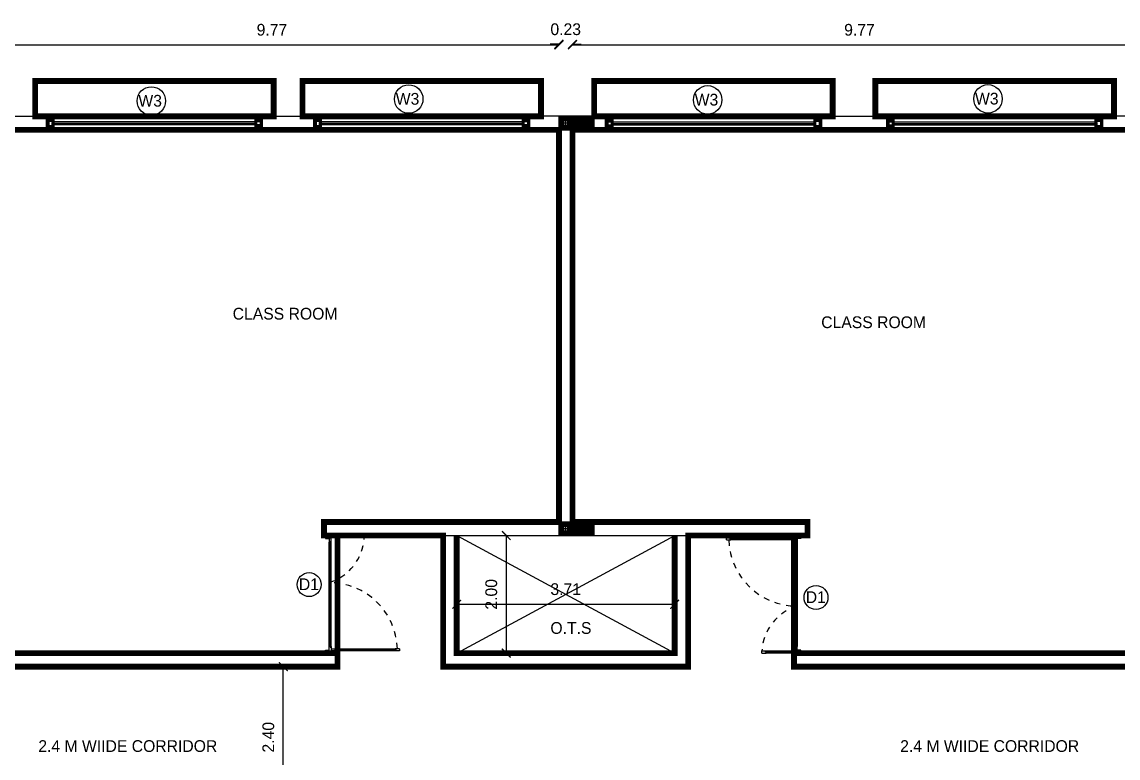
# Model space of a CAD drawing. Header units: metres. Extents: x 6101839 to 6102590, y -6659932 to -6659648.
# Drawn here: x 6102071.99 to 6102090.64, y -6659699.46 to -6659686.95 of the extents above; entities that cross this region are included whole.
import ezdxf

# ---------------------------------------------------------------- set-up
doc = ezdxf.new("R2010")
doc.units = ezdxf.units.M
doc.header["$LTSCALE"] = 500
doc.header["$MEASUREMENT"] = 0
doc.linetypes.add('DASHED2', pattern=[0.375, 0.25, -0.125])
doc.linetypes.add('HIDDEN', pattern=[0.375, 0.25, -0.125])
doc.layers.get('0').update_dxf_attribs({"linetype": 'CONTINUOUS'})
doc.layers.get('Defpoints').update_dxf_attribs({"linetype": 'CONTINUOUS'})
for name, color, linetype in [('above', 250, 'DASHED2'), ('Bldg', 44, 'CONTINUOUS'), ('BLK_1_FLR_0_CARPET_AREA', 10, 'CONTINUOUS'), ('BLK_1_FLR_0_CHAJJA', 6, 'CONTINUOUS'), ('COL', 2, 'CONTINUOUS'), ('DIM', 205, 'CONTINUOUS'), ('DOORTEXT', 13, 'CONTINUOUS'), ('ED', 30, 'CONTINUOUS'), ('FURN1', 252, 'CONTINUOUS'), ('FURNITURE', 252, 'CONTINUOUS'), ('FURNITURES', 252, 'CONTINUOUS'), ('HATCH', 15, 'CONTINUOUS'), ('railing', 14, 'CONTINUOUS'), ('TEXT', 4, 'CONTINUOUS'), ('W-SCH', 205, 'CONTINUOUS'), ('wall', 125, 'CONTINUOUS'), ('wall1', 125, 'CONTINUOUS'), ('WINDOWS', 252, 'CONTINUOUS')]:
    doc.layers.add(name, color=color, linetype=linetype)
doc.styles.add('RM', font='GOTHIC.TTF')
doc.styles.add('S2', font='GOTHIC.TTF')
doc.styles.add('USA TEXT', font='GOTHIC.TTF')
doc.dimstyles.new('1-100-ED', dxfattribs={"dimtxt": 0.2, "dimasz": 0.15, "dimexe": 0.18, "dimexo": 0.0625, "dimgap": 0.15, "dimtad": 1, "dimzin": 0, "dimdsep": 46, "dimtxsty": 'USA TEXT', "dimblk": 'ARCHTICK', "dimcen": 0.1, "dimse1": 1, "dimse2": 1, "dimclrd": 256, "dimclrt": 256, "dimadec": 0, "dimazin": 0, "dimtfac": 1, "dimtofl": 0, "dimtmove": 0, "dimatfit": 3, "dimldrblk": 'ARCHTICK', "dimfxl": 0.18, "dimtolj": 1, "dimtzin": 0, "dimarcsym": 0})

# ---------------------------------------------------------------- blocks, each defined once
blk = doc.blocks.new('NEWCOL')
at = {"layer": 'HATCH'}
h = blk.add_hatch(dxfattribs=at)
h.set_pattern_fill('ANSI31', color=256, scale=3, angle=270, style=0)
h.set_pattern_definition([(315, (-629970.925706138, -258732.0878365731), (6.735192090801866, 6.735192090801863), [])])
h.paths.add_polyline_path([(0, 115), (-115, 115), (-115, 0), (-37.5, 0), (-37.49999999988359, 37.50000000002911), (0, 37.4999999999709)])
h.paths.add_polyline_path([(115, 115.0000000000291), (0, 115), (1.164153e-10, 37.50000000002911), (37.5, 37.4999999999709), (37.5, 0), (115, 0)])
h.paths.add_polyline_path([(115, 0), (37.5, 0), (37.50000000011642, -37.4999999999709), (0, -37.4999999999709), (1.164153e-10, -484.9999999999708), (115, -485)])
h.paths.add_polyline_path([(0, -37.5), (-37.49999999988359, -37.4999999999709), (-37.5, 0), (-115, 0), (-115, -485), (0, -485)])
at = {"layer": 'COL'}
for p, q in [((-115, 0), (115, 0)), ((0, -485), (0, 115))]:
    blk.add_line(p, q, dxfattribs=at)
for points in [[(-115, -485), (115, -485), (115, 115), (-115, 115)], [(-37.5, -37.5), (37.5, -37.5), (37.5, 37.5), (-37.5, 37.5)]]:
    blk.add_lwpolyline(points, close=True, dxfattribs=at)
blk = doc.blocks.new('A$C607F0CF8')
at = {"layer": 'FURNITURES', "color": 233}
for p, q in [((-37.46909725572914, -279.9614495104179), (-37.4675053562969, -342.4120674710721)), ((-37.4675053562969, -342.4120674710721), (-21.85485086496919, -342.4116694964468)), ((-21.85516924597323, -329.9215459041299), (-15.61010744981468, -329.9213867140934)), ((-21.85485086496919, -342.4116694964468), (-21.85516924597323, -329.9215459041299)), ((-15.60978906974196, -342.4115103064105), (-15.61010744981468, -329.9213867140934)), ((-15.60978906974196, -342.4115103064105), (0.0028654206544161, -342.4111123308539)), ((0.0028654206544161, -342.4111123308539), (0.0009551402181387, -267.470370778814)), ((-37.4273532256484, -2117.587295770645), (-21.8146987343207, -2117.58689779602)), ((-37.42576132528486, -2180.037913731299), (-37.4273532256484, -2117.587295770645)), ((-21.8146987343207, -2117.58689779602), (-21.81438035517931, -2130.077021387406)), ((-21.81438035517931, -2130.077021388337), (-15.56931855902076, -2130.07686219737)), ((-15.56963693816214, -2117.586738605984), (0.0430175513029099, -2117.586340630427)), ((-15.56963693816214, -2117.586738605984), (-15.56931855902076, -2130.07686219737)), ((0.0430175513029099, -2117.586340630427), (0.0449278308078647, -2192.527082183398))]:
    blk.add_line(p, q, dxfattribs=at)
at = {"layer": 'FURNITURES', "color": 250}
for p, q in [((-37.4273532256484, -2117.587295770645), (-37.4675053562969, -342.4120674710721)), ((-21.8146987343207, -2117.58689779602), (-21.85516924597323, -329.9215459041299)), ((-15.56963693816214, -2117.586738605984), (-15.61010744981468, -329.9213867140934)), ((0.0430175513029099, -2117.586340630427), (0.0028654206544161, -342.4111123308539))]:
    blk.add_line(p, q, dxfattribs=at)
at = {"layer": 'FURNITURES', "color": 250, "linetype": 'HIDDEN', "ltscale": 0.5}
for centre, radius, start, end in [((-284.8727277265862, -219.4228635821492), 847.0418478644448, 286.983489556694, 356.7491837130908), ((-37.42544294986874, -2192.528037321754), 1163.003696595019, 1.847770814143563, 90.0014604865433)]:
    blk.add_arc(centre, radius, start, end, dxfattribs=at)
at = {"layer": 'wall', "color": 7}
for p, q in [((-37.46941563580185, -267.4713259181008), (0.0009551402181387, -267.470370778814)), ((-37.46941563580185, -267.4713259181008), (-37.46909725572914, -279.9614495104179)), ((0, -230.000000002794), (74.94074155297132, -229.9980897223576)), ((0, -230.000000002794), (0.0009551392868161, -267.470370778814)), ((74.94169669318944, -267.4684604983777), (0.0009551402181387, -267.470370778814)), ((74.94113952759653, -245.6107442136854), (62.45101593527943, -245.6110625928268)), ((62.45101593527943, -245.6110625928268), (62.45117512531578, -251.856124388054)), ((74.94129871763289, -251.855806009844), (62.45117512531578, -251.856124388054)), ((74.94074155297132, -229.9980897223576), (486.2895825887099, -229.9876042185351)), ((74.94074155297132, -229.9980897223576), (74.94113952759653, -245.6107442136854)), ((74.94113952759653, -245.6107442136854), (498.7801041556522, -245.5999403288588)), ((74.94129871763289, -251.855806009844), (498.7802633456886, -251.8450021250174)), ((74.94129871763289, -251.855806009844), (74.94169669318944, -267.4684604983777)), ((486.2905377289279, -267.4579749945551), (74.94169669318944, -267.4684604983777)), ((560.8051584009081, -229.985704776831), (486.2895825887099, -229.9876042185351)), ((486.2895825887099, -229.9876042185351), (486.2899805633351, -245.6002587089315)), ((486.2899805633351, -245.6002587089315), (498.7801041565835, -245.5999403288588)), ((486.2901397533715, -251.8453205050901), (498.7802633456886, -251.8450021250174)), ((486.2901397533715, -251.8453205050901), (486.2905377289279, -267.4579749945551)), ((560.8061135411261, -267.456075552851), (486.2905377289279, -267.4579749945551)), ((498.7801041565835, -245.5999403288588), (498.7802633456886, -251.8450021250174)), ((560.8051584009081, -229.985704776831), (560.8061135411261, -267.456075552851)), ((-37.42544294521213, -2192.528037323617), (-37.42576132528486, -2180.037913731299)), ((-37.42544294521213, -2192.528037323617), (0.0449278308078647, -2192.527082183398)), ((0.043972690589726, -2155.056711407378), (74.98471424356103, -2155.054801126942)), ((0.043972690589726, -2155.056711407378), (0.0449278308078647, -2192.527082183398)), ((74.98566938377915, -2192.525171902962), (0.0449278308078647, -2192.527082183398)), ((74.98511221911757, -2170.667455617339), (62.49498862680048, -2170.667773997411)), ((62.49498862680048, -2170.667773997411), (62.49514781683683, -2176.912835792638)), ((74.98527140822257, -2176.912517413497), (62.49514781683683, -2176.912835792638)), ((74.98471424356103, -2155.054801126942), (1087.503148864023, -2155.028991485946)), ((74.98471424356103, -2155.054801126942), (74.98511221911757, -2170.667455617339)), ((74.98511221911757, -2170.667455617339), (1099.993670431897, -2170.641327596269)), ((74.98527140822257, -2176.912517413497), (1099.993829621002, -2176.886389392428)), ((74.98527140822257, -2176.912517413497), (74.98566938377915, -2192.525171902962)), ((1087.504104004241, -2192.499362261966), (74.98566938377915, -2192.525171902962)), ((1162.443890416994, -2155.027081206441), (1087.503148864023, -2155.028991485946)), ((1087.503148864023, -2155.028991485946), (1087.50354683958, -2170.641645977274)), ((1087.50354683958, -2170.641645977274), (1099.993670431897, -2170.641327596269)), ((1087.503706028685, -2176.886707772501), (1099.993829621933, -2176.886389392428)), ((1087.503706028685, -2176.886707772501), (1087.504104004241, -2192.499362261966)), ((1162.444845556281, -2192.497451982461), (1087.504104004241, -2192.499362261966)), ((1099.993670431897, -2170.641327596269), (1099.993829621933, -2176.886389392428)), ((1162.443890416994, -2155.027081206441), (1162.444845556281, -2192.497451982461))]:
    blk.add_line(p, q, dxfattribs=at)
for points in [[(0.0009551402181387, -267.470370778814), (0, -230.0000000018627), (-99.92098873667419, -230.0025470424444), (-99.91971521638331, -279.9630414107814), (-37.46909725572914, -279.9614495104179)], [(0.0449278308078647, -2192.527082183398), (0.0458829710260034, -2229.997452959418), (-99.87510576564821, -2230), (-99.87637928593905, -2180.039505631663), (-37.42576132528486, -2180.037913731299)]]:
    blk.add_lwpolyline(points, dxfattribs=at)
blk = doc.blocks.new('_ArchTick')
at = {"color": 0, "linetype": 'ByBlock', "const_width": 0.15}
blk.add_lwpolyline([(-0.5, -0.5), (0.5, 0.5)], dxfattribs=at)
blk = doc.blocks.new('*D749')
at = {"layer": 'Defpoints', "color": 0, "transparency": 16777216}
for p in [(6102075.993131865, -6659697.909456065), (6102076.434631904, -6659697.909456065), (6102076.042131867, -6659700.309456065)]:
    blk.add_point(p, dxfattribs=at)
at = {"layer": 'ED', "lineweight": -2, "transparency": 16777216}
blk.add_line((6102076.434631904, -6659700.309456065), (6102076.434631904, -6659697.909456065), dxfattribs=at)
at = {"layer": 'ED', "lineweight": -2, "transparency": 16777216, "xscale": 0.15, "yscale": 0.15, "zscale": 0.15}
for p, rotation in [((6102076.434631904, -6659697.909456065), 90), ((6102076.434631904, -6659700.309456065), 270)]:
    blk.add_blockref('_ArchTick', p, dxfattribs=dict(at, rotation=rotation))
at = {"layer": 'ED', "transparency": 16777216, "insert": (6102076.17960131, -6659699.109456064), "char_height": 0.2, "attachment_point": 5, "rotation": 90, "style": 'USA TEXT'}
blk.add_mtext('\\A1;2.40', dxfattribs=at)
blk = doc.blocks.new('*D819')
at = {"layer": 'Defpoints', "color": 0, "transparency": 16777216}
for p in [(6102081.125767162, -6659687.334967848), (6102071.355708286, -6659689.012967974), (6102081.125767162, -6659689.623467845)]:
    blk.add_point(p, dxfattribs=at)
at = {"layer": 'ED', "lineweight": -2, "transparency": 16777216}
blk.add_line((6102071.355708286, -6659687.334967848), (6102081.125767162, -6659687.334967848), dxfattribs=at)
at = {"layer": 'ED', "lineweight": -2, "transparency": 16777216, "xscale": 0.15, "yscale": 0.15, "zscale": 0.15, "rotation": 180}
blk.add_blockref('_ArchTick', (6102071.355708286, -6659687.334967848), dxfattribs=at)
at = {"layer": 'ED', "lineweight": -2, "transparency": 16777216, "xscale": 0.15, "yscale": 0.15, "zscale": 0.15}
blk.add_blockref('_ArchTick', (6102081.125767162, -6659687.334967848), dxfattribs=at)
at = {"layer": 'ED', "transparency": 16777216, "insert": (6102076.240737724, -6659687.079937257), "char_height": 0.2, "attachment_point": 5, "style": 'USA TEXT'}
blk.add_mtext('\\A1;9.77', dxfattribs=at)
blk = doc.blocks.new('*D820')
at = {"layer": 'Defpoints', "color": 0, "transparency": 16777216}
for p in [(6102081.355752955, -6659687.325599459), (6102081.125767162, -6659689.623467845), (6102081.355752955, -6659689.830467846)]:
    blk.add_point(p, dxfattribs=at)
at = {"layer": 'ED', "lineweight": -2, "transparency": 16777216}
for p, q in [((6102081.125767162, -6659687.325599459), (6102080.975767162, -6659687.325599459)), ((6102081.355752955, -6659687.325599459), (6102081.505752956, -6659687.325599459))]:
    blk.add_line(p, q, dxfattribs=at)
at = {"layer": 'ED', "lineweight": -2, "transparency": 16777216, "xscale": 0.15, "yscale": 0.15, "zscale": 0.15}
blk.add_blockref('_ArchTick', (6102081.125767162, -6659687.325599459), dxfattribs=at)
at = {"layer": 'ED', "lineweight": -2, "transparency": 16777216, "xscale": 0.15, "yscale": 0.15, "zscale": 0.15, "rotation": 180}
blk.add_blockref('_ArchTick', (6102081.355752955, -6659687.325599459), dxfattribs=at)
at = {"layer": 'ED', "transparency": 16777216, "insert": (6102081.240760058, -6659687.070568868), "char_height": 0.2, "attachment_point": 5, "style": 'USA TEXT'}
blk.add_mtext('\\A1;0.23', dxfattribs=at)
blk = doc.blocks.new('*D821')
at = {"layer": 'Defpoints', "color": 0, "transparency": 16777216}
for p in [(6102091.125781517, -6659687.334967848), (6102091.125781517, -6659689.318467616), (6102081.355752955, -6659689.830467846)]:
    blk.add_point(p, dxfattribs=at)
at = {"layer": 'ED', "lineweight": -2, "transparency": 16777216}
blk.add_line((6102081.355752955, -6659687.334967848), (6102091.125781517, -6659687.334967848), dxfattribs=at)
at = {"layer": 'ED', "lineweight": -2, "transparency": 16777216, "xscale": 0.15, "yscale": 0.15, "zscale": 0.15, "rotation": 180}
blk.add_blockref('_ArchTick', (6102081.355752955, -6659687.334967848), dxfattribs=at)
at = {"layer": 'ED', "lineweight": -2, "transparency": 16777216, "xscale": 0.15, "yscale": 0.15, "zscale": 0.15}
blk.add_blockref('_ArchTick', (6102091.125781517, -6659687.334967848), dxfattribs=at)
at = {"layer": 'ED', "transparency": 16777216, "insert": (6102086.240767237, -6659687.079937257), "char_height": 0.2, "attachment_point": 5, "style": 'USA TEXT'}
blk.add_mtext('\\A1;9.77', dxfattribs=at)
blk = doc.blocks.new('*D842')
at = {"layer": 'Defpoints', "color": 0, "transparency": 16777216}
for p in [(6102083.095767163, -6659696.847467846), (6102079.385752955, -6659697.679456063), (6102083.095767163, -6659697.679456063)]:
    blk.add_point(p, dxfattribs=at)
at = {"layer": 'ED', "lineweight": -2, "transparency": 16777216}
blk.add_line((6102079.385752955, -6659696.847467846), (6102083.095767163, -6659696.847467846), dxfattribs=at)
at = {"layer": 'ED', "lineweight": -2, "transparency": 16777216, "xscale": 0.15, "yscale": 0.15, "zscale": 0.15, "rotation": 180}
blk.add_blockref('_ArchTick', (6102079.385752955, -6659696.847467846), dxfattribs=at)
at = {"layer": 'ED', "lineweight": -2, "transparency": 16777216, "xscale": 0.15, "yscale": 0.15, "zscale": 0.15}
blk.add_blockref('_ArchTick', (6102083.095767163, -6659696.847467846), dxfattribs=at)
at = {"layer": 'ED', "transparency": 16777216, "insert": (6102081.240760059, -6659696.592437255), "char_height": 0.2, "attachment_point": 5, "style": 'USA TEXT'}
blk.add_mtext('\\A1;3.71', dxfattribs=at)
blk = doc.blocks.new('*D843')
at = {"layer": 'Defpoints', "color": 0, "transparency": 16777216}
for p in [(6102079.385752957, -6659695.679456066), (6102079.385752957, -6659697.679456066), (6102080.229131906, -6659697.679456066)]:
    blk.add_point(p, dxfattribs=at)
at = {"layer": 'ED', "lineweight": -2, "transparency": 16777216}
blk.add_line((6102080.229131906, -6659695.679456066), (6102080.229131906, -6659697.679456066), dxfattribs=at)
at = {"layer": 'ED', "lineweight": -2, "transparency": 16777216, "xscale": 0.15, "yscale": 0.15, "zscale": 0.15}
for p, rotation in [((6102080.229131906, -6659695.679456066), 90), ((6102080.229131906, -6659697.679456066), 270)]:
    blk.add_blockref('_ArchTick', p, dxfattribs=dict(at, rotation=rotation))
at = {"layer": 'ED', "transparency": 16777216, "insert": (6102079.974101312, -6659696.679456065), "char_height": 0.2, "attachment_point": 5, "rotation": 90, "style": 'USA TEXT'}
blk.add_mtext('\\A1;2.00', dxfattribs=at)

msp = doc.modelspace()

# ---------------------------------------------------------------- linework, layer by layer
at = {"layer": 'above', "const_width": 0.1}
for points in [[(6102072.210772946, -6659688.549488007), (6102072.210772946, -6659687.949488007), (6102076.270788037, -6659687.949488007), (6102076.270772948, -6659688.549386382)], [(6102076.760787485, -6659688.549339208), (6102076.760787485, -6659687.949339207), (6102080.820802578, -6659687.949339207), (6102080.820787488, -6659688.549237583)], [(6102081.725737366, -6659688.549450277), (6102081.725737366, -6659687.949450276), (6102085.785752458, -6659687.949450276), (6102085.785737367, -6659688.549348651)], [(6102086.510752949, -6659688.549488007), (6102086.510752949, -6659687.949488007), (6102090.570768042, -6659687.949488007), (6102090.57075295, -6659688.549386382)]]:
    msp.add_lwpolyline(points, dxfattribs=at)
at = {"layer": 'Bldg', "linetype": 'ByBlock'}
for p, q in [((6102081.12577783, -6659689.229456062), (6102081.12577783, -6659688.779456062)), ((6102081.355742286, -6659689.229456062), (6102081.355742286, -6659688.779456062))]:
    msp.add_line(p, q, dxfattribs=at)
at = {"layer": 'BLK_1_FLR_0_CARPET_AREA', "color": 15, "linetype": 'Continuous', "const_width": 0.1}
for points in [[(6102071.355767162, -6659697.679456063), (6102071.355767162, -6659696.564456062), (6102071.125767672, -6659696.564455974), (6102071.125767672, -6659694.564456059), (6102071.355767162, -6659694.564456061), (6102071.355695975, -6659688.779456065), (6102081.125767162, -6659688.779456066), (6102081.125767162, -6659695.44945606), (6102077.125767161, -6659695.44945606), (6102077.125767161, -6659695.679456063), (6102077.355752956, -6659695.679456063), (6102077.355752956, -6659697.679456063)], [(6102071.355767162, -6659697.679456063), (6102071.355767162, -6659696.564456062), (6102071.125767672, -6659696.564455974), (6102071.125767672, -6659694.564456059), (6102071.355767162, -6659694.564456061), (6102071.355695975, -6659688.779456065), (6102081.125767162, -6659688.779456066), (6102081.125767162, -6659695.44945606), (6102077.125767161, -6659695.44945606), (6102077.125767161, -6659695.679456063), (6102077.355752956, -6659695.679456063), (6102077.355752956, -6659697.679456063)], [(6102091.125767161, -6659697.679456063), (6102091.125767161, -6659696.564456062), (6102091.355766652, -6659696.564455974), (6102091.355766652, -6659694.564456059), (6102091.125767161, -6659694.564456061), (6102091.125838348, -6659688.779456065), (6102081.355767163, -6659688.779456066), (6102081.355767163, -6659695.44945606), (6102085.355767162, -6659695.44945606), (6102085.355767162, -6659695.679456063), (6102085.125781368, -6659695.679456063), (6102085.125781368, -6659697.679456063)]]:
    msp.add_lwpolyline(points, close=True, dxfattribs=at)
msp.add_lwpolyline([(6102071.125885087, -6659697.909456061), (6102077.355752956, -6659697.909456061), (6102077.355752956, -6659695.679456063), (6102079.155752955, -6659695.679456063), (6102079.155752955, -6659697.909456061), (6102083.325767162, -6659697.909456061), (6102083.325767162, -6659695.679456063), (6102085.12576716, -6659695.679456063), (6102085.12576716, -6659697.909456061), (6102091.355752955, -6659697.909456061)], dxfattribs=at)
at = {"layer": 'BLK_1_FLR_0_CHAJJA', "linetype": 'Continuous', "const_width": 0.1}
for points in [[(6102072.210772946, -6659687.949488007), (6102076.270772948, -6659687.949488007), (6102076.270772948, -6659688.549371979), (6102072.210772946, -6659688.549371979)], [(6102076.760787485, -6659688.549339208), (6102080.820802578, -6659688.549339208), (6102080.820802578, -6659687.949339207), (6102076.760787485, -6659687.949339207)], [(6102081.725737366, -6659687.949339207), (6102085.785737367, -6659687.949339207), (6102085.785737367, -6659688.549348651), (6102081.725737366, -6659688.549348651)], [(6102086.510752949, -6659688.549493288), (6102090.570768042, -6659688.549493288), (6102090.570768042, -6659687.949488007), (6102086.510752949, -6659687.949488007)]]:
    msp.add_lwpolyline(points, close=True, dxfattribs=at)
at = {"layer": 'DIM', "color": 251, "linetype": 'ByBlock'}
for p, q in [((6102079.155752955, -6659695.679456063), (6102079.155752955, -6659697.909456061)), ((6102083.325767162, -6659695.679456063), (6102083.325767162, -6659697.909456061)), ((6102079.155752955, -6659697.909456061), (6102083.325767162, -6659697.909456061))]:
    msp.add_line(p, q, dxfattribs=at)
at = {"layer": 'DIM', "color": 251, "const_width": 0.1}
msp.add_lwpolyline([(6102079.385752955, -6659695.679456063), (6102079.385752955, -6659697.679456063), (6102083.095767163, -6659697.679456063), (6102083.095767163, -6659695.679456063)], dxfattribs=at)
at = {"layer": 'FURN1', "linetype": 'ByBlock'}
for p, q in [((6102076.040772947, -6659688.549380598), (6102072.440772949, -6659688.54941833)), ((6102086.740752956, -6659688.549493793), (6102090.340747157, -6659688.54941833)), ((6102072.44076716, -6659688.779493794), (6102076.04076716, -6659688.779456062)), ((6102090.340752947, -6659688.779493794), (6102086.740758742, -6659688.779569257))]:
    msp.add_line(p, q, dxfattribs=at)
at = {"layer": 'FURN1', "const_width": 0.1}
for points in [[(6102072.440770106, -6659688.645994858), (6102072.490770106, -6659688.645996258), (6102072.490768707, -6659688.695996257), (6102072.440768708, -6659688.695994859)], [(6102072.441395201, -6659688.645996672), (6102072.491395201, -6659688.645998103), (6102072.49139377, -6659688.695998101), (6102072.441393771, -6659688.695996671)], [(6102076.040145515, -6659688.6459641), (6102075.990145515, -6659688.645962843), (6102075.990144257, -6659688.695962843), (6102076.040144257, -6659688.695964099)], [(6102076.04077061, -6659688.64596232), (6102075.990770609, -6659688.645961031), (6102075.99076932, -6659688.695961031), (6102076.040769319, -6659688.69596232)], [(6102076.99078202, -6659688.646446755), (6102077.04078202, -6659688.646449498), (6102077.040779278, -6659688.696449498), (6102076.990779278, -6659688.696446756)], [(6102076.991407114, -6659688.646448585), (6102077.041407113, -6659688.646451361), (6102077.041404339, -6659688.696451361), (6102076.99140434, -6659688.696448585)], [(6102080.590152695, -6659688.646556706), (6102080.540152695, -6659688.646554104), (6102080.540150093, -6659688.696554105), (6102080.590150093, -6659688.696556705)], [(6102080.59077779, -6659688.646554942), (6102080.54077779, -6659688.646552308), (6102080.540775158, -6659688.696552307), (6102080.590775155, -6659688.696554942)], [(6102081.955730353, -6659688.646554942), (6102082.005730355, -6659688.646552308), (6102082.005732987, -6659688.696552307), (6102081.955732987, -6659688.696554942)], [(6102081.956355449, -6659688.646556706), (6102082.006355449, -6659688.646554104), (6102082.006358053, -6659688.696554105), (6102081.956358051, -6659688.696556705)], [(6102085.555112997, -6659688.646484181), (6102085.505112997, -6659688.646486957), (6102085.505115773, -6659688.696486957), (6102085.555115772, -6659688.696484181)], [(6102085.555738092, -6659688.646482351), (6102085.505738093, -6659688.646485094), (6102085.505740835, -6659688.696485094), (6102085.555740835, -6659688.69648235)], [(6102086.740755295, -6659688.646075514), (6102086.790755293, -6659688.646074227), (6102086.790756584, -6659688.696074225), (6102086.740756582, -6659688.696075516)], [(6102086.741380388, -6659688.646077295), (6102086.791380388, -6659688.646076038), (6102086.791381648, -6659688.696076037), (6102086.741381647, -6659688.696077295)], [(6102090.340124909, -6659688.645996672), (6102090.29012491, -6659688.645998103), (6102090.290126341, -6659688.695998101), (6102090.340126338, -6659688.695996671)], [(6102090.340750002, -6659688.645994858), (6102090.290750002, -6659688.645996258), (6102090.290751402, -6659688.695996257), (6102090.340751402, -6659688.695994859)]]:
    msp.add_lwpolyline(points, close=True, dxfattribs=at)
at = {"layer": 'FURNITURE', "color": 4, "linetype": 'ByBlock', "ltscale": 0.2}
for p, q in [((6102075.990144888, -6659688.670962841), (6102072.490769408, -6659688.671001833)), ((6102080.540151392, -6659688.671554103), (6102077.040780649, -6659688.671455074)), ((6102082.00635675, -6659688.671554103), (6102085.505739463, -6659688.67149067)), ((6102086.791381017, -6659688.671076038), (6102090.290750703, -6659688.671001833))]:
    msp.add_line(p, q, dxfattribs=at)
at = {"layer": 'FURNITURE', "linetype": 'ByBlock', "ltscale": 0.2}
for p, q in [((6102076.040145515, -6659688.6459641), (6102072.490770106, -6659688.645996258)), ((6102080.590152695, -6659688.646556706), (6102077.04078202, -6659688.646449498)), ((6102081.956355449, -6659688.646556706), (6102085.505738093, -6659688.646485094)), ((6102086.741380388, -6659688.646077295), (6102090.290750002, -6659688.645996258)), ((6102076.040144257, -6659688.695964099), (6102072.49139377, -6659688.696001865)), ((6102080.590150093, -6659688.696556705), (6102077.041404339, -6659688.696455124)), ((6102081.956358051, -6659688.696556705), (6102085.505115773, -6659688.696490721)), ((6102086.741381647, -6659688.696077295), (6102090.290126341, -6659688.696001865))]:
    msp.add_line(p, q, dxfattribs=at)
at = {"layer": 'railing', "color": 252, "linetype": 'ByBlock'}
for p, q in [((6102079.385752955, -6659697.679456063), (6102083.095767163, -6659695.679456063)), ((6102079.385752955, -6659695.679456063), (6102083.095767163, -6659697.679456063))]:
    msp.add_line(p, q, dxfattribs=at)
at = {"layer": 'W-SCH'}
for centre, radius in [((6102074.188819706, -6659688.289230521), 0.2424160592048741), ((6102078.569319703, -6659688.256730521), 0.2424160592048741), ((6102083.657319702, -6659688.270730522), 0.2424160592048741), ((6102088.427819705, -6659688.253230521), 0.2424160592048741), ((6102076.873095834, -6659696.513892602), 0.2037454751308166), ((6102085.500595832, -6659696.732892603), 0.2037454751308166)]:
    msp.add_circle(centre, radius, dxfattribs=at)
at = {"layer": 'wall1', "linetype": 'ByBlock'}
for p, q in [((6102071.12576716, -6659688.549456063), (6102072.440772948, -6659688.549493793)), ((6102072.440772948, -6659688.549493793), (6102072.44076716, -6659688.779493794)), ((6102076.040772947, -6659688.549380598), (6102076.040767162, -6659688.779380597)), ((6102076.040772947, -6659688.549380598), (6102076.990787487, -6659688.549344994)), ((6102076.990787487, -6659688.549345003), (6102076.990775512, -6659688.779455593)), ((6102080.590782752, -6659688.549456063), (6102080.590770777, -6659688.779558588)), ((6102081.955737367, -6659688.549456063), (6102080.590782752, -6659688.549456063)), ((6102081.955725394, -6659688.549491188), (6102081.955737367, -6659688.779558588)), ((6102085.555732632, -6659688.549491188), (6102085.555744602, -6659688.779491187)), ((6102085.555732632, -6659688.549491188), (6102086.740752951, -6659688.549493793)), ((6102086.740752956, -6659688.549493793), (6102086.740758741, -6659688.779493794)), ((6102091.355752955, -6659688.549456063), (6102090.340747157, -6659688.549345759)), ((6102090.340747163, -6659688.549493793), (6102090.340752947, -6659688.779493794)), ((6102071.355767162, -6659688.779456062), (6102072.440767162, -6659688.779456062)), ((6102076.040767162, -6659688.779342867), (6102076.990775512, -6659688.779455593)), ((6102081.125767162, -6659688.779456062), (6102080.59078275, -6659688.779456062)), ((6102081.125767162, -6659695.44945606), (6102081.125767162, -6659688.779456062)), ((6102081.355752955, -6659688.779456062), (6102081.95573737, -6659688.779643407)), ((6102081.355752955, -6659695.44945606), (6102081.355752955, -6659688.779456062)), ((6102085.555744602, -6659688.779491187), (6102086.740758742, -6659688.779569257)), ((6102090.755752954, -6659688.779456062), (6102090.340752947, -6659688.779456062)), ((6102077.125752957, -6659695.679456063), (6102077.125752957, -6659695.449456094)), ((6102077.125767161, -6659695.44945606), (6102081.125767162, -6659695.44945606)), ((6102085.355752952, -6659695.44945606), (6102081.355752955, -6659695.44945606)), ((6102085.355767162, -6659695.679456063), (6102085.355767162, -6659695.449456094)), ((6102077.125752957, -6659695.679456063), (6102085.355767162, -6659695.679456063)), ((6102077.355752956, -6659697.679456063), (6102071.355767162, -6659697.679456063)), ((6102077.355752956, -6659697.679456063), (6102077.355752956, -6659697.909456061)), ((6102085.12576716, -6659697.679456063), (6102085.12576716, -6659697.909456061)), ((6102085.12576716, -6659697.679456063), (6102091.125752955, -6659697.679456063)), ((6102077.355752956, -6659697.909456061), (6102071.12576716, -6659697.909456061)), ((6102085.12576716, -6659697.909456061), (6102091.355752955, -6659697.909456061))]:
    msp.add_line(p, q, dxfattribs=at)
at = {"layer": 'WINDOWS', "linetype": 'ByBlock'}
for p, q in [((6102080.590782752, -6659688.549456063), (6102076.990787487, -6659688.549350212)), ((6102081.955725394, -6659688.549491188), (6102085.555732627, -6659688.549420934)), ((6102080.590770781, -6659688.779491187), (6102076.990775515, -6659688.779385338)), ((6102081.955737363, -6659688.779491187), (6102085.555744598, -6659688.779420934))]:
    msp.add_line(p, q, dxfattribs=at)

# ---------------------------------------------------------------- block references
at = {"layer": 'COL', "xscale": 0.001, "yscale": 0.001, "zscale": 0.001, "rotation": 90}
for p in [(6102081.240767162, -6659688.664456061), (6102081.240767162, -6659695.564456061)]:
    msp.add_blockref('NEWCOL', p, dxfattribs=at)
at = {"layer": 'DIM', "xscale": 0.001, "yscale": 0.001, "zscale": 0.001}
msp.add_blockref('A$C607F0CF8', (6102077.251052853, -6659695.449453514), dxfattribs=at)
at = {"layer": 'DIM', "xscale": 0.001, "yscale": 0.001, "zscale": 0.001, "rotation": 180}
msp.add_blockref('A$C607F0CF8', (6102085.140760058, -6659697.909456061), dxfattribs=at)

# ---------------------------------------------------------------- texts
at = {"layer": 'DOORTEXT', "color": 3, "style": 'RM'}
for s, p in [('W3', (6102073.967622836, -6659688.385621497)), ('W3', (6102078.348122836, -6659688.353121498)), ('W3', (6102083.436122837, -6659688.367121496)), ('W3', (6102088.206622836, -6659688.349621497)), ('D1', (6102076.698783427, -6659696.607796557)), ('D1', (6102085.326283428, -6659696.826796558))]:
    msp.add_text(s, height=0.2, dxfattribs=at).set_placement(p)
at = {"layer": 'TEXT', "color": 7, "style": 'S2'}
for s, p in [('CLASS ROOM', (6102075.572689787, -6659692.006786883)), ('CLASS ROOM', (6102085.589189787, -6659692.152286885)), ('O.T.S', (6102080.979887358, -6659697.351267652)), ('2.4 M WIIDE CORRIDOR', (6102072.264306809, -6659699.359547158)), ('2.4 M WIIDE CORRIDOR', (6102086.933131865, -6659699.359547158))]:
    msp.add_text(s, height=0.2, dxfattribs=at).set_placement(p)

# ---------------------------------------------------------------- dimensions: what is measured, and where the dimension line sits
at = {"layer": 'ED'}
for base, p1, p2, picture, middle in [((6102081.125767162, -6659687.334967848), (6102071.355708286, -6659689.012967974), (6102081.125767162, -6659689.623467845), '*D819', (6102076.240737724, -6659687.079937257)), ((6102091.125781517, -6659687.334967848), (6102081.355752955, -6659689.830467846), (6102091.125781517, -6659689.318467616), '*D821', (6102086.240767237, -6659687.079937257)), ((6102083.095767163, -6659696.847467846), (6102079.385752955, -6659697.679456063), (6102083.095767163, -6659697.679456063), '*D842', (6102081.240760059, -6659696.592437255))]:
    dim = msp.add_linear_dim(base=base, p1=p1, p2=p2, dimstyle='1-100-ED', dxfattribs=at)
    dim.commit()
    dim.dimension.update_dxf_attribs({"geometry": picture, "text_midpoint": middle})
dim = msp.add_linear_dim(base=(6102081.355752955, -6659687.325599459), p1=(6102081.125767162, -6659689.623467845), p2=(6102081.355752955, -6659689.830467846), dimstyle='1-100-ED', dxfattribs=at)
dim.commit()
dim.dimension.update_dxf_attribs({"geometry": '*D820', "text_midpoint": (6102081.240760058, -6659687.325599459), "dimtype": 160})
for base, p1, p2, picture, middle in [((6102080.229131906, -6659697.679456066), (6102079.385752955, -6659695.679456063), (6102079.385752955, -6659697.679456063), '*D843', (6102079.974101312, -6659696.679456065)), ((6102076.434631904, -6659697.909456065), (6102076.042131865, -6659700.309456062), (6102075.993131863, -6659697.909456061), '*D749', (6102076.17960131, -6659699.109456064))]:
    dim = msp.add_linear_dim(base=base, p1=p1, p2=p2, angle=90, dimstyle='1-100-ED', dxfattribs=at)
    dim.commit()
    dim.dimension.update_dxf_attribs({"geometry": picture, "text_midpoint": middle})

doc.saveas('drawing.dxf')
